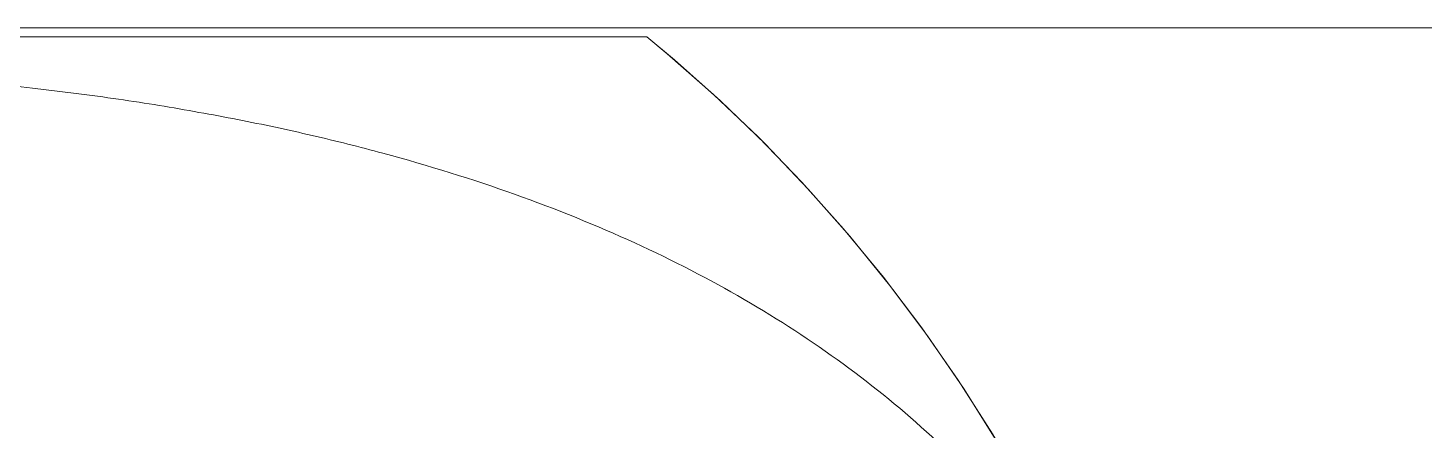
# Model space of a CAD drawing. Header units: millimetres. Extents: x -4000 to 187956, y -58990 to 162485.
# Drawn here: x 157972.1 to 158127.3, y 1854.7 to 1899.5 of the extents above; entities that cross this region are included whole.
import ezdxf

# ---------------------------------------------------------------- set-up
doc = ezdxf.new("R2010")
doc.units = ezdxf.units.MM
doc.layers.add('A-WALL', color=113, linetype='Continuous', lineweight=13)
doc.layers.add('P-SANR-FIXT', color=6, linetype='Continuous', lineweight=9)

# ---------------------------------------------------------------- blocks, each defined once
blk = doc.blocks.new('C307 - C307-V894-FFS - TANG 1')
at = {"layer": 'P-SANR-FIXT', "color": 250, "flags": 128}
for points in [[(-145.74, 45.16), (-141.95, 39.13), (-137.94, 33.28), (-133.72, 27.64), (-129.3, 22.19), (-124.69, 16.95), (-119.89, 11.93), (-114.93, 7.13), (-109.8, 2.56), (-106.75, 0)], [(-160.63, 76.71), (-158.06, 69.92), (-155.21, 63.26), (-152.11, 56.75), (-148.76, 50.4), (-145.17, 44.22), (-141.35, 38.22), (-137.31, 32.4), (-133.06, 26.78), (-128.6, 21.37), (-123.96, 16.17), (-119.14, 11.18), (-114.15, 6.41), (-109, 1.88), (-106.75, 0)]]:
    blk.add_lwpolyline(points, dxfattribs=at)
at = {"layer": 'P-SANR-FIXT', "color": 250}
for points, knots in [([(-18.37, 4.08), (-19.9, 4.15), (-23.25, 4.33), (-28.27, 4.69), (-33.43, 5.17), (-37.6, 5.62), (-40.86, 6), (-44.08, 6.4), (-48, 6.93), (-52.54, 7.63), (-56.94, 8.4), (-61.25, 9.2), (-65.45, 10.06), (-70.88, 11.27), (-85.28, 14.9), (-106.18, 22.37), (-129.3, 35.81), (-141.72, 47.21), (-147.16, 53.55)], [-0.9208028, -0.9208028, -0.9208028, -0.9208028, -0.9, -0.875, -0.85, -0.825, -0.8125, -0.8, -0.775, -0.75, -0.725, -0.7, -0.675, -0.65, -0.6, -0.4, -0.2, 0, 0, 0, 0]), ([(-105.94, 0), (-104.58, 0), (-99.72, 0), (-86.21, 0), (-71.42, 0), (-60.37, 0), (-56.11, 0), (-52.77, 0), (-49.3, 0), (-45.72, 0), (-42.6, 0), (-40.01, 0), (-38.02, 0), (-35.99, 0), (-33.22, 0), (-29.66, 0), (-25.95, 0), (-22.88, 0), (-20.53, 0), (-18.13, 0), (-15.87, 0), (-14.4, 0), (-13.76, 0)], [-1, -1, -1, -1, -0.8, -0.6, -0.4, -0.35, -0.325, -0.3, -0.275, -0.25, -0.225, -0.2125, -0.2, -0.1875, -0.175, -0.15, -0.125, -0.1125, -0.1, -0.0875, -0.075, -0.0653852, -0.0653852, -0.0653852, -0.0653852]), ([(-105.94, 0), (-104.58, 0), (-99.72, 0), (-86.21, 0), (-71.42, 0), (-60.37, 0), (-56.11, 0), (-52.77, 0), (-49.3, 0), (-45.72, 0), (-42.6, 0), (-40.01, 0), (-38.02, 0), (-35.99, 0), (-33.22, 0), (-29.66, 0), (-25.95, 0), (-22.88, 0), (-20.53, 0), (-18.13, 0), (-15.87, 0), (-14.4, 0), (-13.76, 0)], [-1, -1, -1, -1, -0.8, -0.6, -0.4, -0.35, -0.325, -0.3, -0.275, -0.25, -0.225, -0.2125, -0.2, -0.1875, -0.175, -0.15, -0.125, -0.1125, -0.1, -0.0875, -0.075, -0.0653852, -0.0653852, -0.0653852, -0.0653852])]:
    blk.add_open_spline(points, degree=3, knots=knots, dxfattribs=at)
blk.add_open_spline([(-106.64, 0), (-106.91, 0), (-106.68, 0), (-105.94, 0)], degree=3, dxfattribs=at)
blk.add_open_spline([(-106.64, 0), (-106.91, 0), (-106.68, 0), (-105.94, 0)], degree=3, dxfattribs=at)
at = {"layer": 'P-SANR-FIXT', "color": 254}
for points in [[(-104.29, 0), (-105.2, 0), (-105.85, 0), (-106.26, 0)], [(-104.29, 0), (-105.2, 0), (-105.85, 0), (-106.26, 0)], [(-98.79, 0), (-101.15, 0), (-102.98, 0), (-104.29, 0)], [(-98.79, 0), (-101.15, 0), (-102.98, 0), (-104.29, 0)], [(-90.05, 0), (-93.47, 0), (-96.35, 0), (-98.7, 0)], [(-90.05, 0), (-93.47, 0), (-96.35, 0), (-98.7, 0)]]:
    blk.add_open_spline(points, degree=3, dxfattribs=at)
for points, knots in [([(-77.99, 0), (-79.7, 0), (-82.7, 0), (-86.69, 0), (-88.96, 0), (-90.05, 0)], [-0.5555556, -0.5555556, -0.5555556, -0.5555556, -0.5138889, -0.4791667, -0.4444444, -0.4444444, -0.4444444, -0.4444444]), ([(-77.99, 0), (-79.7, 0), (-82.7, 0), (-86.69, 0), (-88.96, 0), (-90.05, 0)], [-0.5555556, -0.5555556, -0.5555556, -0.5555556, -0.5138889, -0.4791667, -0.4444444, -0.4444444, -0.4444444, -0.4444444]), ([(-62.6, 0), (-63.31, 0), (-67.51, 0), (-72.72, 0), (-76.84, 0), (-77.99, 0)], [-0.6666667, -0.6666667, -0.6666667, -0.6666667, -0.6527778, -0.5833333, -0.5555556, -0.5555556, -0.5555556, -0.5555556]), ([(-62.6, 0), (-63.31, 0), (-67.51, 0), (-72.72, 0), (-76.84, 0), (-77.99, 0)], [-0.6666667, -0.6666667, -0.6666667, -0.6666667, -0.6527778, -0.5833333, -0.5555556, -0.5555556, -0.5555556, -0.5555556]), ([(-44.03, 0), (-45.28, 0), (-48.56, 0), (-53.73, 0), (-58.65, 0), (-61.54, 0), (-62.6, 0)], [-0.7777778, -0.7777778, -0.7777778, -0.7777778, -0.7569444, -0.7222222, -0.6875, -0.6666667, -0.6666667, -0.6666667, -0.6666667]), ([(-44.03, 0), (-45.28, 0), (-48.56, 0), (-53.73, 0), (-58.65, 0), (-61.54, 0), (-62.6, 0)], [-0.7777778, -0.7777778, -0.7777778, -0.7777778, -0.7569444, -0.7222222, -0.6875, -0.6666667, -0.6666667, -0.6666667, -0.6666667]), ([(-22.8, 0), (-24.64, 0), (-28.74, 0), (-35.05, 0), (-40.27, 0), (-43.2, 0), (-44.03, 0)], [-0.8888889, -0.8888889, -0.8888889, -0.8888889, -0.8611111, -0.8263889, -0.7916667, -0.7777778, -0.7777778, -0.7777778, -0.7777778]), ([(-22.8, 0), (-24.64, 0), (-28.74, 0), (-35.05, 0), (-40.27, 0), (-43.2, 0), (-44.03, 0)], [-0.8888889, -0.8888889, -0.8888889, -0.8888889, -0.8611111, -0.8263889, -0.7916667, -0.7777778, -0.7777778, -0.7777778, -0.7777778])]:
    blk.add_open_spline(points, degree=3, knots=knots, dxfattribs=at)
blk = doc.blocks.new('C307 - C307-V947-FFS - TANG 1')
at = {"layer": 'P-SANR-FIXT', "color": 250, "flags": 128}
for points in [[(-145.74, 45.16), (-141.95, 39.13), (-137.94, 33.28), (-133.72, 27.64), (-129.3, 22.19), (-124.69, 16.95), (-119.89, 11.93), (-114.93, 7.13), (-109.8, 2.56), (-106.75, 0)], [(-160.63, 76.71), (-158.06, 69.92), (-155.21, 63.26), (-152.11, 56.75), (-148.76, 50.4), (-145.17, 44.22), (-141.35, 38.22), (-137.31, 32.4), (-133.06, 26.78), (-128.6, 21.37), (-123.96, 16.17), (-119.14, 11.18), (-114.15, 6.41), (-109, 1.88), (-106.75, 0)]]:
    blk.add_lwpolyline(points, dxfattribs=at)
at = {"layer": 'P-SANR-FIXT', "color": 250}
for points, knots in [([(-18.37, 4.08), (-19.9, 4.15), (-23.25, 4.33), (-28.27, 4.69), (-33.43, 5.17), (-37.6, 5.62), (-40.86, 6), (-44.08, 6.4), (-48, 6.93), (-52.54, 7.63), (-56.94, 8.4), (-61.25, 9.2), (-65.45, 10.06), (-70.88, 11.27), (-85.28, 14.9), (-106.18, 22.37), (-129.3, 35.81), (-141.72, 47.21), (-147.16, 53.55)], [-0.9208028, -0.9208028, -0.9208028, -0.9208028, -0.9, -0.875, -0.85, -0.825, -0.8125, -0.8, -0.775, -0.75, -0.725, -0.7, -0.675, -0.65, -0.6, -0.4, -0.2, 0, 0, 0, 0]), ([(-105.94, 0), (-104.58, 0), (-99.72, 0), (-86.21, 0), (-71.42, 0), (-60.37, 0), (-56.11, 0), (-52.77, 0), (-49.3, 0), (-45.72, 0), (-42.6, 0), (-40.01, 0), (-38.02, 0), (-35.99, 0), (-33.22, 0), (-29.66, 0), (-25.95, 0), (-22.88, 0), (-20.53, 0), (-18.13, 0), (-15.87, 0), (-14.4, 0), (-13.76, 0)], [-1, -1, -1, -1, -0.8, -0.6, -0.4, -0.35, -0.325, -0.3, -0.275, -0.25, -0.225, -0.2125, -0.2, -0.1875, -0.175, -0.15, -0.125, -0.1125, -0.1, -0.0875, -0.075, -0.0653852, -0.0653852, -0.0653852, -0.0653852]), ([(-105.94, 0), (-104.58, 0), (-99.72, 0), (-86.21, 0), (-71.42, 0), (-60.37, 0), (-56.11, 0), (-52.77, 0), (-49.3, 0), (-45.72, 0), (-42.6, 0), (-40.01, 0), (-38.02, 0), (-35.99, 0), (-33.22, 0), (-29.66, 0), (-25.95, 0), (-22.88, 0), (-20.53, 0), (-18.13, 0), (-15.87, 0), (-14.4, 0), (-13.76, 0)], [-1, -1, -1, -1, -0.8, -0.6, -0.4, -0.35, -0.325, -0.3, -0.275, -0.25, -0.225, -0.2125, -0.2, -0.1875, -0.175, -0.15, -0.125, -0.1125, -0.1, -0.0875, -0.075, -0.0653852, -0.0653852, -0.0653852, -0.0653852])]:
    blk.add_open_spline(points, degree=3, knots=knots, dxfattribs=at)
blk.add_open_spline([(-106.64, 0), (-106.91, 0), (-106.68, 0), (-105.94, 0)], degree=3, dxfattribs=at)
blk.add_open_spline([(-106.64, 0), (-106.91, 0), (-106.68, 0), (-105.94, 0)], degree=3, dxfattribs=at)
at = {"layer": 'P-SANR-FIXT', "color": 254}
for points in [[(-104.29, 0), (-105.2, 0), (-105.85, 0), (-106.26, 0)], [(-104.29, 0), (-105.2, 0), (-105.85, 0), (-106.26, 0)], [(-98.79, 0), (-101.15, 0), (-102.98, 0), (-104.29, 0)], [(-98.79, 0), (-101.15, 0), (-102.98, 0), (-104.29, 0)], [(-90.05, 0), (-93.47, 0), (-96.35, 0), (-98.7, 0)], [(-90.05, 0), (-93.47, 0), (-96.35, 0), (-98.7, 0)]]:
    blk.add_open_spline(points, degree=3, dxfattribs=at)
for points, knots in [([(-77.99, 0), (-79.7, 0), (-82.7, 0), (-86.69, 0), (-88.96, 0), (-90.05, 0)], [-0.5555556, -0.5555556, -0.5555556, -0.5555556, -0.5138889, -0.4791667, -0.4444444, -0.4444444, -0.4444444, -0.4444444]), ([(-77.99, 0), (-79.7, 0), (-82.7, 0), (-86.69, 0), (-88.96, 0), (-90.05, 0)], [-0.5555556, -0.5555556, -0.5555556, -0.5555556, -0.5138889, -0.4791667, -0.4444444, -0.4444444, -0.4444444, -0.4444444]), ([(-62.6, 0), (-63.31, 0), (-67.51, 0), (-72.72, 0), (-76.84, 0), (-77.99, 0)], [-0.6666667, -0.6666667, -0.6666667, -0.6666667, -0.6527778, -0.5833333, -0.5555556, -0.5555556, -0.5555556, -0.5555556]), ([(-62.6, 0), (-63.31, 0), (-67.51, 0), (-72.72, 0), (-76.84, 0), (-77.99, 0)], [-0.6666667, -0.6666667, -0.6666667, -0.6666667, -0.6527778, -0.5833333, -0.5555556, -0.5555556, -0.5555556, -0.5555556]), ([(-44.03, 0), (-45.28, 0), (-48.56, 0), (-53.73, 0), (-58.65, 0), (-61.54, 0), (-62.6, 0)], [-0.7777778, -0.7777778, -0.7777778, -0.7777778, -0.7569444, -0.7222222, -0.6875, -0.6666667, -0.6666667, -0.6666667, -0.6666667]), ([(-44.03, 0), (-45.28, 0), (-48.56, 0), (-53.73, 0), (-58.65, 0), (-61.54, 0), (-62.6, 0)], [-0.7777778, -0.7777778, -0.7777778, -0.7777778, -0.7569444, -0.7222222, -0.6875, -0.6666667, -0.6666667, -0.6666667, -0.6666667]), ([(-22.8, 0), (-24.64, 0), (-28.74, 0), (-35.05, 0), (-40.27, 0), (-43.2, 0), (-44.03, 0)], [-0.8888889, -0.8888889, -0.8888889, -0.8888889, -0.8611111, -0.8263889, -0.7916667, -0.7777778, -0.7777778, -0.7777778, -0.7777778]), ([(-22.8, 0), (-24.64, 0), (-28.74, 0), (-35.05, 0), (-40.27, 0), (-43.2, 0), (-44.03, 0)], [-0.8888889, -0.8888889, -0.8888889, -0.8888889, -0.8611111, -0.8263889, -0.7916667, -0.7777778, -0.7777778, -0.7777778, -0.7777778])]:
    blk.add_open_spline(points, degree=3, knots=knots, dxfattribs=at)
blk = doc.blocks.new('CMF2_NHAXUONG_A_rvt-1-FFS - TANG 1')
at = {"layer": 'A-WALL', "color": 50, "lineweight": 15}
blk.add_line((158335.05, 1899.5), (157535.05, 1899.5), dxfattribs=at)
at = {"layer": 'A-WALL', "color": 35, "lineweight": 15}
blk.add_line((157959.14, 1899.5), (158335.05, 1899.5), dxfattribs=at)
at = {"layer": 'P-SANR-FIXT', "color": 250, "lineweight": 9, "rotation": 180}
for name in ['C307 - C307-V894-FFS - TANG 1', 'C307 - C307-V947-FFS - TANG 1']:
    blk.add_blockref(name, (157934.14, 1898.5), dxfattribs=at)

msp = doc.modelspace()

# ---------------------------------------------------------------- block references
at = {"lineweight": 5}
msp.add_blockref('CMF2_NHAXUONG_A_rvt-1-FFS - TANG 1', (0, 0), dxfattribs=at)

doc.saveas('drawing.dxf')
